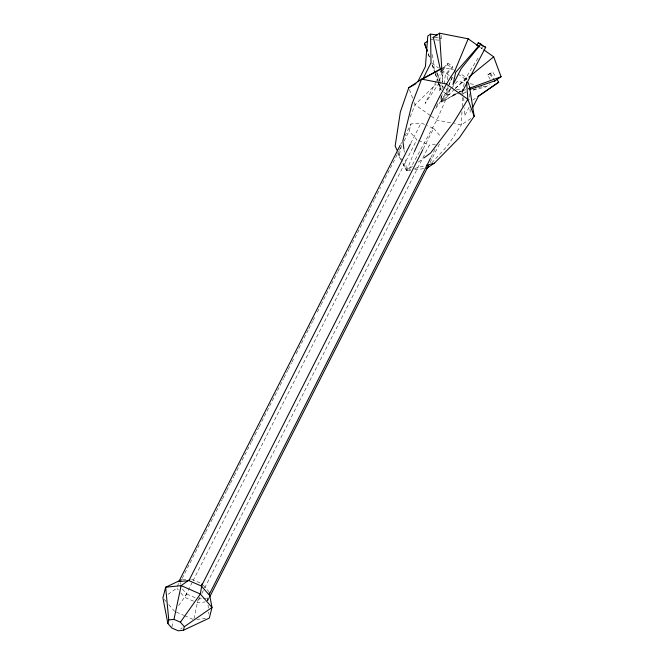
<?xml version="1.0" encoding="UTF-8"?>
<svg xmlns="http://www.w3.org/2000/svg" width="664" height="664" viewBox="0 0 664 664"><rect width="100%" height="100%" fill="white"/><g stroke="black" fill="none" stroke-linecap="round" stroke-linejoin="round"><path stroke-width="0.5" stroke-dasharray="3.32 2.49" d="M441.767 95.94L441.469 101.999L459.413 92.462M442.116 88.876L442.407 82.817M442.456 81.805L443.154 67.67L453.512 69.695M461.961 111.76L461.314 124.882L447.777 145.532L431.6 163.029M462.21 106.705L462.708 96.612M462.758 95.599L462.899 92.578M444.05 83.954L445.494 74.268L452.649 66.516L447.909 63.171L440.755 70.924L436.588 80.385M171.934 627.007L172.922 621.122M193.996 618.707L197.972 600.015M439.435 80.925L442.216 70.533L447.577 64.707L447.909 63.171M447.378 79.738L446.955 73.887L452.317 68.06L452.649 66.516M463.505 86.652L465.157 79.049L479.051 56.448M400.857 159.85L398.931 156.256L401.62 145.283M177.554 586.578L178.566 582.627M180.334 584.295L180.791 582.494M207.666 601.094L207.84 596.289M207.508 600.746L208.272 597.774M404.061 141.075L409.223 130.908L410.999 123.985L421.101 122.94L426.462 125.28M410.178 116.964L415.066 104.713L436.231 84.037M414.436 151.45L406.642 170.648L410.651 170.183M448.93 85.042L451.678 78.435M452.118 77.58L441.469 101.999L461.314 90.819M450.35 89.1L436.837 120.093L411.987 165.485L406.642 170.648L402.782 163.452M436.165 81.274L425.118 103.41L438.672 83.755L444.996 88.221M436.389 106.555L438.63 102.123M440.871 97.691L442.664 94.139M400.674 144.32L401.612 142.47M404.899 136.004L410.999 123.985M182.202 578.394L197.216 548.804M197.681 547.883L200.03 543.26M201.906 539.558L205.184 533.084M205.657 532.163L222.075 499.801M222.54 498.88L226.291 491.484M226.764 490.555L230.043 484.089M230.516 483.16L233.803 476.686M234.267 475.764L251.15 442.481M251.623 441.56L254.436 436.007M254.91 435.086L258.661 427.691M259.126 426.761L283.52 378.688M283.984 377.766L287.736 370.363M288.209 369.441L291.488 362.967M291.961 362.046L294.31 357.423M296.185 353.721L308.378 329.684M308.843 328.763L312.603 321.368M313.068 320.438L315.417 315.815M317.292 312.121L320.571 305.647M321.044 304.726L337.461 272.364M337.926 271.443L341.678 264.04M342.151 263.118L344.965 257.574M345.429 256.644L349.181 249.249M349.654 248.328L369.823 208.571M370.296 207.649L374.048 200.246M374.513 199.325L380.613 187.306M382.489 183.604L398.906 151.251M399.371 150.321L401.72 145.698M410.784 143.283L421.101 122.94M193.581 601.211L184.642 597.318L192.61 581.598M193.083 580.676L416.818 139.664L409.223 130.908M423.292 148.744L433.617 128.401L427.359 125.67M199.972 597.226L197.15 602.771L205.234 601.941M201.848 593.525L204.188 588.902M204.661 587.98L429.334 145.125L435.393 144.503M430.886 157.501L436.049 147.325M207.724 600.812L209.135 598.04M430.056 162.572L439.435 144.08M469.166 107.112L464.609 115.968L464.211 107.784M450.765 88.163L441.469 101.999L440.68 96.994M435.725 108.473L448.159 90.453L447.876 86.561M483.085 46.106L481.392 48.555L483.326 49.493M178.641 605.568L186.783 594.064L180.5 586.818M443.477 91.922L446.598 94.13L451.022 88.818M451.653 88.055L457.338 81.224L465.256 82.776M454.599 89.167L441.469 101.999L441.087 96.869M455.33 88.453L466.277 77.754L460.418 73.613M455.197 88.254L467.232 78.435M412.427 166.382L406.642 170.648L398.126 152.438M418.212 162.124L423.167 158.472M180.666 629.049L182.309 627.878M472.818 100.032L475.324 98.264M168 594.338L177.321 587.864M441.12 35.483L441.269 38.296L438.472 40.172L430.571 39.184M438.813 83.498L441.137 90.271L439.551 86.005L441.17 84.926M446.598 94.13L452.748 95.334L455.977 93.167M490.181 79.273L487.7 74.966L492.671 71.911L495.668 77.074M487.7 74.966L492.671 71.911M465.912 91.848L463.514 93.458L466.377 92.379M473.308 90.08L486.031 86.835L490.215 84.021M470.743 118.557L461.314 124.882L454.466 123.537M460.31 91.989L462.999 90.553M473.067 89.881L482.612 86.295M457.903 92.47L461.737 91.068M462.7 90.719L465.58 89.673M410.609 169.577L406.642 170.648L405.073 158.339M414.568 168.515L424.479 165.851M452.748 95.334L458.625 93.831M459.604 93.582L465.472 92.08M414.66 169.727L423.673 168.697M182.509 579.68L187.613 579.157M198.179 599.036L202.263 598.613M203.292 598.513L207.375 598.09M196.693 619.396L205.417 618.499M433.376 37.309L441.269 38.296M436.406 37.109L438.323 37.358M470.203 83.739L475.142 84.701M483.06 86.254L486.031 86.835M456.409 89.266L461.123 90.188M450.549 122.774L436.837 120.093L430.977 115.951M418.611 140.444L429.334 145.125M191.63 579.257L202.072 583.814M186.783 594.064L196.278 598.206M176.4 612.117L183.72 615.304M184.633 615.702L192.867 619.296M480.537 47.526L482.529 48.937M447.577 64.707L452.317 68.06M458.044 74.028L465.157 79.049M431.832 63.196L438.414 67.852M441.701 70.176L449.935 75.995M450.756 76.576L453.221 78.319M440.755 70.924L445.494 74.268M436.729 71.986L439.875 80.468L442.39 82.245M445.785 88.777L448.159 90.453M430.139 115.362L415.066 104.713L414.021 101.882M433.617 128.401L440.572 136.427M203.333 585.258L208.994 591.782M177.047 588.561L178.309 590.022M180.84 592.935L184.642 597.318M164.207 599.368L166.149 601.609M168.739 604.597L174.574 611.312M489.874 73.795L492.871 78.95M490.497 73.09L494.464 79.979M466.975 79.647L466.277 77.754L466.427 79.805M428.313 53.726L430.073 58.457M409.464 89.623L412.618 98.106M397.553 152.554L398.931 156.256M428.222 53.975L429.94 58.83M431.998 64.657L434.746 72.417M435.086 73.389L437.493 80.178M438.862 84.062L439.551 86.005M432.496 65.13L435.152 72.866M435.484 73.829L438.472 82.535M436.887 72.982L438.149 80.991M438.306 81.987L439.892 91.989M404.036 150.13L404.293 152.18M432.463 54.606L434.472 71.048M208.048 605.095L208.338 608.091M208.72 612.1L208.911 614.1M439.875 80.468L440.713 91.748M441.842 69.371L442.647 81.772M469.307 93.798L469.606 99.932M470.054 109.145L470.203 112.216M463.713 97.55L463.962 102.663"/><path stroke-width="1" d="M202.072 583.814L200.354 594.023L180.409 622.193L184.318 626.7L183.405 630.269L178.209 630.8L171.768 627.995L167.859 623.488L162.912 597.874L165.635 587.233L181.48 579.788M167.859 623.488L168.772 619.919L173.968 619.387L181.139 585.64L189.887 579.406M462.891 89.507L462.476 91.408L485.699 47.302L478.346 42.753L476.652 45.21L478.586 46.14L455.678 72.351L452.997 84.71L461.173 68.666L480.96 43.957M442.257 68.151L421.623 79.116L408.767 87.739L400.342 112.008L395.146 146.072L397.279 150.62M414.436 151.45C427.043 124.251 437.784 95.682 454.848 70.882M454.433 71.828L468.195 38.802L439.51 33.2L432.812 37.69M417.839 81.705L425.416 66.525L427.782 35.989L430.579 34.113L437.286 34.984M400.209 145.25L178.815 581.631L188.916 580.593L201.433 586.055L209.027 594.811L430.421 158.422M188.916 580.593L410.31 144.204M201.433 586.055L422.827 149.666M209.6 597.11L428.645 165.344M472.486 107.784L478.42 96.28L498.664 82.236L496.672 78.792M469.431 86.245L474.171 116.258L459.372 137.747L434.389 163.186L426.678 168.357L428.786 166.075M468.834 77.124L493.701 56.838L483.832 49.858M423.997 157.866L430.604 153.002L453.686 122.433L467.871 99.285L466.584 81.855M477.831 96.496L498.664 82.236M184.318 626.7L212.015 607.469L209.177 592.761M427.193 51.07L424.445 43.301L427.79 41.06M494.398 81.215L501.088 76.725L493.701 56.838M408.767 87.739L415.979 83.672M183.405 630.269L209.301 618.101L212.015 607.469L200.354 594.023L181.139 585.64L165.635 587.233L168.772 619.919M468.46 88.619L501.088 76.725M469.108 89.698L494.962 80.842M426.462 165.319L434.389 163.186M173.968 619.387L180.409 622.193M483.956 46.505L485.699 47.302M478.346 42.753L482.296 45.542M468.195 38.802L479.715 46.945M468.029 82.469L469.083 85.299M474.171 116.258L467.871 99.285L446.1 83.896L421.623 79.116L411.946 104.231L402.857 140.901L403.903 149.101M424.445 43.301L427.259 50.879M433.376 37.309L440.323 69.355L422.993 78.842L431.019 62.773L430.579 34.113M439.51 33.2L441.842 69.371"/></g></svg>
